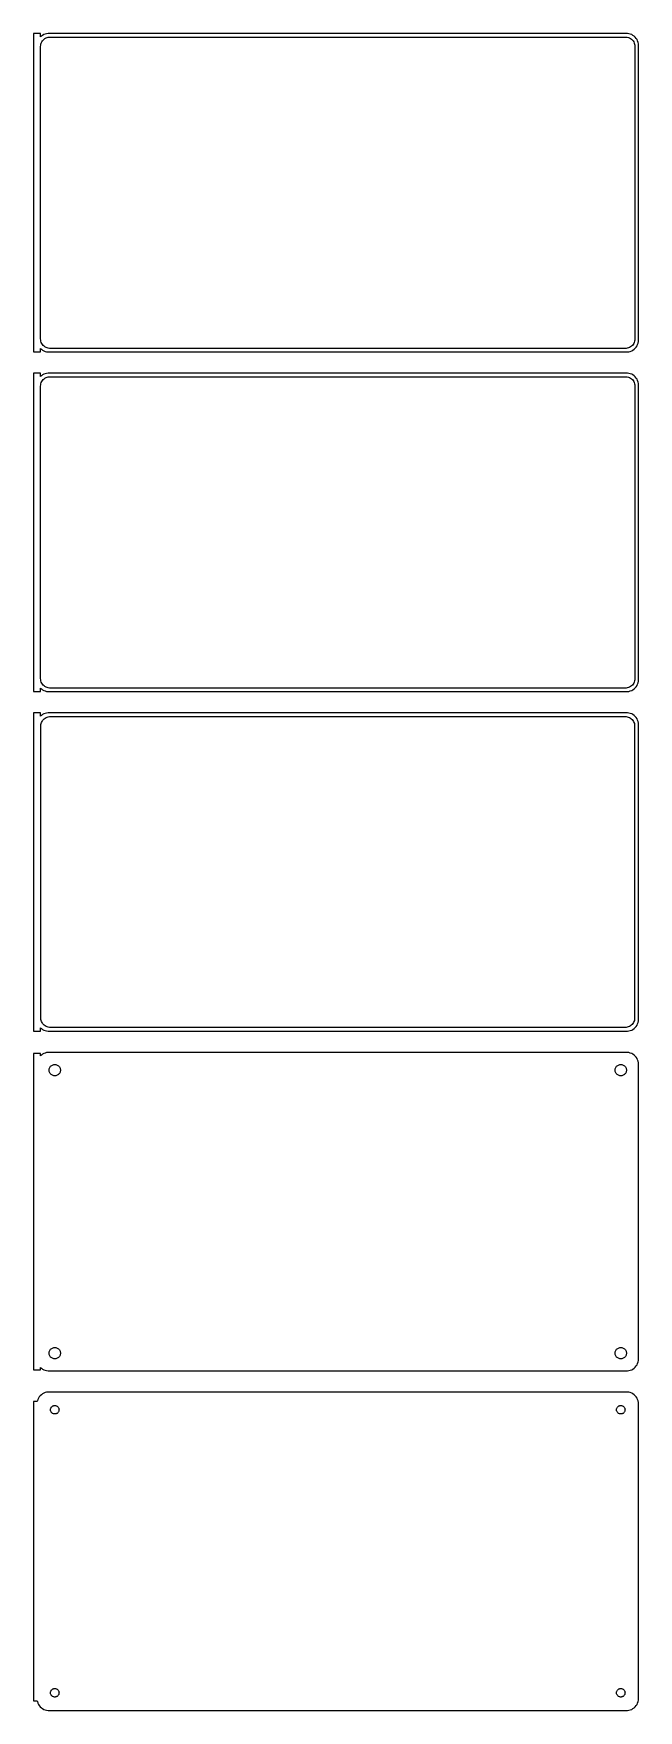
# Model space of a CAD drawing. Header units: metres. Extents: x -129 to 128, y 509 to 1219.
import ezdxf

# ---------------------------------------------------------------- set-up
doc = ezdxf.new("R2010")
doc.units = ezdxf.units.M

msp = doc.modelspace()

# ---------------------------------------------------------------- linework, layer by layer
for p, q in [((-126, 1219.49), (-129, 1219.49)), ((-129, 1219.49), (-129, 1084.51)), ((-126, 1218.06), (-126, 1219.49)), ((-125.687, 1218.35), (-126, 1218.06)), ((-125.719, 1215.47), (-125.505, 1215.93)), ((-125.179, 1218.72), (-125.687, 1218.35)), ((-125.505, 1215.93), (-125.236, 1216.35)), ((-125.236, 1216.35), (-124.916, 1216.74)), ((-124.629, 1219.02), (-125.179, 1218.72)), ((-124.916, 1216.74), (-124.55, 1217.08)), ((-124.045, 1219.26), (-124.629, 1219.02)), ((-124.55, 1217.08), (-124.143, 1217.38)), ((-124.143, 1217.38), (-123.703, 1217.62)), ((-123.437, 1219.41), (-124.045, 1219.26)), ((-123.703, 1217.62), (-123.236, 1217.8)), ((-122.814, 1219.49), (-123.437, 1219.41)), ((-123.236, 1217.8), (-122.75, 1217.93)), ((122.814, 1219.49), (-122.814, 1219.49)), ((-122.75, 1217.93), (-122.251, 1217.99)), ((-122.251, 1217.99), (122.251, 1217.99)), ((122.251, 1217.99), (122.75, 1217.93)), ((122.75, 1217.93), (123.236, 1217.8)), ((123.437, 1219.41), (122.814, 1219.49)), ((123.236, 1217.8), (123.703, 1217.62)), ((124.045, 1219.26), (123.437, 1219.41)), ((123.703, 1217.62), (124.143, 1217.38)), ((124.629, 1219.02), (124.045, 1219.26)), ((124.143, 1217.38), (124.55, 1217.08)), ((124.55, 1217.08), (124.916, 1216.74)), ((125.179, 1218.72), (124.629, 1219.02)), ((124.916, 1216.74), (125.236, 1216.35)), ((125.687, 1218.35), (125.179, 1218.72)), ((125.236, 1216.35), (125.505, 1215.93)), ((125.505, 1215.93), (125.719, 1215.47)), ((126.145, 1217.92), (125.687, 1218.35)), ((126.545, 1217.44), (126.145, 1217.92)), ((126.882, 1216.91), (126.545, 1217.44)), ((127.149, 1216.34), (126.882, 1216.91)), ((127.343, 1215.74), (127.149, 1216.34)), ((-126, 1214), (-125.968, 1214.5)), ((-126, 1090), (-126, 1214)), ((-125.968, 1214.5), (-125.874, 1214.99)), ((-125.874, 1214.99), (-125.719, 1215.47)), ((125.719, 1215.47), (125.874, 1214.99)), ((125.874, 1214.99), (125.968, 1214.5)), ((125.968, 1214.5), (126, 1214)), ((126, 1214), (126, 1090)), ((127.461, 1215.13), (127.343, 1215.74)), ((127.5, 1214.5), (127.461, 1215.13)), ((127.5, 1089.5), (127.5, 1214.5)), ((-125.968, 1089.5), (-126, 1090)), ((-125.874, 1089.01), (-125.968, 1089.5)), ((-125.719, 1088.53), (-125.874, 1089.01)), ((-125.505, 1088.07), (-125.719, 1088.53)), ((-125.236, 1087.65), (-125.505, 1088.07)), ((125.505, 1088.07), (125.236, 1087.65)), ((125.719, 1088.53), (125.505, 1088.07)), ((125.874, 1089.01), (125.719, 1088.53)), ((125.968, 1089.5), (125.874, 1089.01)), ((126, 1090), (125.968, 1089.5)), ((127.149, 1087.66), (127.343, 1088.26)), ((127.343, 1088.26), (127.461, 1088.87)), ((127.461, 1088.87), (127.5, 1089.5)), ((-129, 1084.51), (-126, 1084.51)), ((-126, 1085.94), (-125.687, 1085.65)), ((-126, 1084.51), (-126, 1085.94)), ((-125.687, 1085.65), (-125.179, 1085.28)), ((-124.916, 1087.26), (-125.236, 1087.65)), ((-125.179, 1085.28), (-124.629, 1084.98)), ((-124.55, 1086.92), (-124.916, 1087.26)), ((-124.629, 1084.98), (-124.045, 1084.74)), ((-124.143, 1086.62), (-124.55, 1086.92)), ((-123.703, 1086.38), (-124.143, 1086.62)), ((-124.045, 1084.74), (-123.437, 1084.59)), ((-123.236, 1086.2), (-123.703, 1086.38)), ((-123.437, 1084.59), (-122.814, 1084.51)), ((-122.75, 1086.07), (-123.236, 1086.2)), ((-122.814, 1084.51), (122.814, 1084.51)), ((-122.251, 1086.01), (-122.75, 1086.07)), ((122.251, 1086.01), (-122.251, 1086.01)), ((122.75, 1086.07), (122.251, 1086.01)), ((123.236, 1086.2), (122.75, 1086.07)), ((122.814, 1084.51), (123.437, 1084.59)), ((123.703, 1086.38), (123.236, 1086.2)), ((123.437, 1084.59), (124.045, 1084.74)), ((124.143, 1086.62), (123.703, 1086.38)), ((124.045, 1084.74), (124.629, 1084.98)), ((124.55, 1086.92), (124.143, 1086.62)), ((124.916, 1087.26), (124.55, 1086.92)), ((124.629, 1084.98), (125.179, 1085.28)), ((125.236, 1087.65), (124.916, 1087.26)), ((125.179, 1085.28), (125.687, 1085.65)), ((125.687, 1085.65), (126.145, 1086.08)), ((126.145, 1086.08), (126.545, 1086.56)), ((126.545, 1086.56), (126.882, 1087.09)), ((126.882, 1087.09), (127.149, 1087.66)), ((-126, 1075.49), (-129, 1075.49)), ((-129, 1075.49), (-129, 940.51)), ((-126, 1074.06), (-126, 1075.49)), ((-125.687, 1074.35), (-126, 1074.06)), ((-125.179, 1074.72), (-125.687, 1074.35)), ((-124.629, 1075.02), (-125.179, 1074.72)), ((-124.045, 1075.26), (-124.629, 1075.02)), ((-124.143, 1073.38), (-123.703, 1073.62)), ((-123.437, 1075.41), (-124.045, 1075.26)), ((-123.703, 1073.62), (-123.236, 1073.8)), ((-122.814, 1075.49), (-123.437, 1075.41)), ((-123.236, 1073.8), (-122.75, 1073.93)), ((122.814, 1075.49), (-122.814, 1075.49)), ((-122.75, 1073.93), (-122.251, 1073.99)), ((-122.251, 1073.99), (122.251, 1073.99)), ((122.251, 1073.99), (122.75, 1073.93)), ((122.75, 1073.93), (123.236, 1073.8)), ((123.437, 1075.41), (122.814, 1075.49)), ((123.236, 1073.8), (123.703, 1073.62)), ((124.045, 1075.26), (123.437, 1075.41)), ((123.703, 1073.62), (124.143, 1073.38)), ((124.629, 1075.02), (124.045, 1075.26)), ((125.179, 1074.72), (124.629, 1075.02)), ((125.687, 1074.35), (125.179, 1074.72)), ((126.145, 1073.92), (125.687, 1074.35)), ((126.545, 1073.44), (126.145, 1073.92)), ((-126, 1070), (-125.968, 1070.5)), ((-126, 946), (-126, 1070)), ((-125.968, 1070.5), (-125.874, 1070.99)), ((-125.874, 1070.99), (-125.719, 1071.47)), ((-125.719, 1071.47), (-125.505, 1071.93)), ((-125.505, 1071.93), (-125.236, 1072.35)), ((-125.236, 1072.35), (-124.916, 1072.74)), ((-124.916, 1072.74), (-124.55, 1073.08)), ((-124.55, 1073.08), (-124.143, 1073.38)), ((124.143, 1073.38), (124.55, 1073.08)), ((124.55, 1073.08), (124.916, 1072.74)), ((124.916, 1072.74), (125.236, 1072.35)), ((125.236, 1072.35), (125.505, 1071.93)), ((125.505, 1071.93), (125.719, 1071.47)), ((125.719, 1071.47), (125.874, 1070.99)), ((125.874, 1070.99), (125.968, 1070.5)), ((125.968, 1070.5), (126, 1070)), ((126, 1070), (126, 946)), ((126.882, 1072.91), (126.545, 1073.44)), ((127.149, 1072.34), (126.882, 1072.91)), ((127.343, 1071.74), (127.149, 1072.34)), ((127.461, 1071.13), (127.343, 1071.74)), ((127.5, 1070.5), (127.461, 1071.13)), ((127.5, 945.5), (127.5, 1070.5)), ((-125.968, 945.499), (-126, 946)), ((126, 946), (125.968, 945.499)), ((-129, 940.51), (-126, 940.51)), ((-126, 941.941), (-125.687, 941.647)), ((-126, 940.51), (-126, 941.941)), ((-125.874, 945.005), (-125.968, 945.499)), ((-125.719, 944.528), (-125.874, 945.005)), ((-125.505, 944.073), (-125.719, 944.528)), ((-125.687, 941.647), (-125.179, 941.278)), ((-125.236, 943.649), (-125.505, 944.073)), ((-124.916, 943.262), (-125.236, 943.649)), ((-125.179, 941.278), (-124.629, 940.976)), ((-124.55, 942.918), (-124.916, 943.262)), ((-124.629, 940.976), (-124.045, 940.745)), ((-124.143, 942.623), (-124.55, 942.918)), ((-123.703, 942.381), (-124.143, 942.623)), ((-124.045, 940.745), (-123.437, 940.589)), ((-123.236, 942.196), (-123.703, 942.381)), ((-123.437, 940.589), (-122.814, 940.51)), ((-122.75, 942.071), (-123.236, 942.196)), ((-122.814, 940.51), (122.814, 940.51)), ((-122.251, 942.008), (-122.75, 942.071)), ((122.251, 942.008), (-122.251, 942.008)), ((122.75, 942.071), (122.251, 942.008)), ((123.236, 942.196), (122.75, 942.071)), ((122.814, 940.51), (123.437, 940.589)), ((123.703, 942.381), (123.236, 942.196)), ((123.437, 940.589), (124.045, 940.745)), ((124.143, 942.623), (123.703, 942.381)), ((124.045, 940.745), (124.629, 940.976)), ((124.55, 942.918), (124.143, 942.623)), ((124.916, 943.262), (124.55, 942.918)), ((124.629, 940.976), (125.179, 941.278)), ((125.236, 943.649), (124.916, 943.262)), ((125.179, 941.278), (125.687, 941.647)), ((125.505, 944.073), (125.236, 943.649)), ((125.719, 944.528), (125.505, 944.073)), ((125.687, 941.647), (126.145, 942.077)), ((125.874, 945.005), (125.719, 944.528)), ((125.968, 945.499), (125.874, 945.005)), ((126.145, 942.077), (126.545, 942.561)), ((126.545, 942.561), (126.882, 943.091)), ((126.882, 943.091), (127.149, 943.659)), ((127.149, 943.659), (127.343, 944.257)), ((127.343, 944.257), (127.461, 944.873)), ((127.461, 944.873), (127.5, 945.5)), ((-126, 931.49), (-129, 931.49)), ((-129, 931.49), (-129, 796.51)), ((-126, 930.059), (-126, 931.49)), ((-123.437, 931.411), (-124.045, 931.255)), ((-122.814, 931.49), (-123.437, 931.411)), ((122.814, 931.49), (-122.814, 931.49)), ((123.437, 931.411), (122.814, 931.49)), ((124.045, 931.255), (123.437, 931.411)), ((-125.687, 930.353), (-126, 930.059)), ((-125.873, 926), (-125.842, 926.485)), ((-125.873, 802), (-125.873, 926)), ((-125.842, 926.485), (-125.751, 926.963)), ((-125.751, 926.963), (-125.601, 927.426)), ((-125.179, 930.722), (-125.687, 930.353)), ((-125.601, 927.426), (-125.394, 927.866)), ((-125.394, 927.866), (-125.133, 928.276)), ((-124.629, 931.024), (-125.179, 930.722)), ((-125.133, 928.276), (-124.823, 928.651)), ((-124.823, 928.651), (-124.469, 928.984)), ((-124.045, 931.255), (-124.629, 931.024)), ((-124.469, 928.984), (-124.075, 929.27)), ((-124.075, 929.27), (-123.649, 929.504)), ((-123.649, 929.504), (-123.197, 929.683)), ((-123.197, 929.683), (-122.726, 929.804)), ((-122.726, 929.804), (-122.243, 929.865)), ((-122.243, 929.865), (122.243, 929.865)), ((122.243, 929.865), (122.726, 929.804)), ((122.726, 929.804), (123.197, 929.683)), ((123.197, 929.683), (123.649, 929.504)), ((123.649, 929.504), (124.075, 929.27)), ((124.629, 931.024), (124.045, 931.255)), ((124.075, 929.27), (124.469, 928.984)), ((124.469, 928.984), (124.823, 928.651)), ((125.179, 930.722), (124.629, 931.024)), ((124.823, 928.651), (125.133, 928.276)), ((125.133, 928.276), (125.394, 927.866)), ((125.687, 930.353), (125.179, 930.722)), ((125.394, 927.866), (125.601, 927.426)), ((125.601, 927.426), (125.751, 926.963)), ((126.145, 929.923), (125.687, 930.353)), ((125.751, 926.963), (125.842, 926.485)), ((125.842, 926.485), (125.873, 926)), ((125.873, 926), (125.873, 802)), ((126.545, 929.439), (126.145, 929.923)), ((126.882, 928.909), (126.545, 929.439)), ((127.149, 928.341), (126.882, 928.909)), ((127.343, 927.743), (127.149, 928.341)), ((127.461, 927.127), (127.343, 927.743)), ((127.5, 926.5), (127.461, 927.127)), ((127.5, 801.5), (127.5, 926.5)), ((-129, 796.51), (-126, 796.51)), ((-126, 797.941), (-125.687, 797.647)), ((-126, 796.51), (-126, 797.941)), ((-125.842, 801.515), (-125.873, 802)), ((-125.751, 801.037), (-125.842, 801.515)), ((-125.601, 800.574), (-125.751, 801.037)), ((-125.687, 797.647), (-125.179, 797.278)), ((-125.394, 800.134), (-125.601, 800.574)), ((-125.133, 799.724), (-125.394, 800.134)), ((-125.179, 797.278), (-124.629, 796.976)), ((-124.823, 799.349), (-125.133, 799.724)), ((-124.469, 799.016), (-124.823, 799.349)), ((-124.629, 796.976), (-124.045, 796.745)), ((-124.075, 798.73), (-124.469, 799.016)), ((-123.649, 798.496), (-124.075, 798.73)), ((-124.045, 796.745), (-123.437, 796.589)), ((-123.197, 798.317), (-123.649, 798.496)), ((-123.437, 796.589), (-122.814, 796.51)), ((-122.726, 798.196), (-123.197, 798.317)), ((-122.814, 796.51), (122.814, 796.51)), ((-122.243, 798.135), (-122.726, 798.196)), ((122.243, 798.135), (-122.243, 798.135)), ((122.726, 798.196), (122.243, 798.135)), ((123.197, 798.317), (122.726, 798.196)), ((122.814, 796.51), (123.437, 796.589)), ((123.649, 798.496), (123.197, 798.317)), ((123.437, 796.589), (124.045, 796.745)), ((124.075, 798.73), (123.649, 798.496)), ((124.045, 796.745), (124.629, 796.976)), ((124.469, 799.016), (124.075, 798.73)), ((124.823, 799.349), (124.469, 799.016)), ((124.629, 796.976), (125.179, 797.278)), ((125.133, 799.724), (124.823, 799.349)), ((125.394, 800.134), (125.133, 799.724)), ((125.179, 797.278), (125.687, 797.647)), ((125.601, 800.574), (125.394, 800.134)), ((125.751, 801.037), (125.601, 800.574)), ((125.687, 797.647), (126.145, 798.077)), ((125.842, 801.515), (125.751, 801.037)), ((125.873, 802), (125.842, 801.515)), ((126.145, 798.077), (126.545, 798.561)), ((126.545, 798.561), (126.882, 799.091)), ((126.882, 799.091), (127.149, 799.659)), ((127.149, 799.659), (127.343, 800.257)), ((127.343, 800.257), (127.461, 800.873)), ((127.461, 800.873), (127.5, 801.5)), ((-126, 787.115), (-129, 787.115)), ((-129, 787.115), (-129, 652.885)), ((-126, 786.059), (-126, 787.115)), ((-125.687, 786.353), (-126, 786.059)), ((-125.179, 786.722), (-125.687, 786.353)), ((-124.629, 787.024), (-125.179, 786.722)), ((-124.045, 787.255), (-124.629, 787.024)), ((-123.437, 787.411), (-124.045, 787.255)), ((-122.814, 787.49), (-123.437, 787.411)), ((122.814, 787.49), (-122.814, 787.49)), ((-121.286, 782.026), (-121.022, 782.172)), ((-121.022, 782.172), (-120.742, 782.283)), ((-120.742, 782.283), (-120.45, 782.357)), ((-120.45, 782.357), (-120.151, 782.395)), ((-120.151, 782.395), (-119.849, 782.395)), ((-119.849, 782.395), (-119.55, 782.357)), ((-119.55, 782.357), (-119.258, 782.283)), ((-119.258, 782.283), (-118.978, 782.172)), ((-118.978, 782.172), (-118.714, 782.026)), ((118.714, 782.026), (118.978, 782.172)), ((118.978, 782.172), (119.258, 782.283)), ((119.258, 782.283), (119.55, 782.357)), ((119.55, 782.357), (119.849, 782.395)), ((119.849, 782.395), (120.151, 782.395)), ((120.151, 782.395), (120.45, 782.357)), ((120.45, 782.357), (120.742, 782.283)), ((120.742, 782.283), (121.022, 782.172)), ((121.022, 782.172), (121.286, 782.026)), ((123.437, 787.411), (122.814, 787.49)), ((124.045, 787.255), (123.437, 787.411)), ((124.629, 787.024), (124.045, 787.255)), ((125.179, 786.722), (124.629, 787.024)), ((125.687, 786.353), (125.179, 786.722)), ((126.145, 785.923), (125.687, 786.353)), ((126.545, 785.439), (126.145, 785.923)), ((126.882, 784.909), (126.545, 785.439)), ((127.149, 784.341), (126.882, 784.909)), ((127.343, 783.743), (127.149, 784.341)), ((127.461, 783.127), (127.343, 783.743)), ((127.5, 782.5), (127.461, 783.127)), ((127.5, 657.5), (127.5, 782.5)), ((-122.4, 780), (-122.381, 780.301)), ((-122.381, 779.699), (-122.4, 780)), ((-122.381, 780.301), (-122.325, 780.597)), ((-122.325, 779.403), (-122.381, 779.699)), ((-122.325, 780.597), (-122.231, 780.883)), ((-122.231, 779.117), (-122.325, 779.403)), ((-122.231, 780.883), (-122.103, 781.156)), ((-122.103, 778.844), (-122.231, 779.117)), ((-122.103, 781.156), (-121.942, 781.411)), ((-121.942, 778.589), (-122.103, 778.844)), ((-121.942, 781.411), (-121.75, 781.643)), ((-121.75, 778.357), (-121.942, 778.589)), ((-121.75, 781.643), (-121.53, 781.849)), ((-121.53, 778.151), (-121.75, 778.357)), ((-121.53, 781.849), (-121.286, 782.026)), ((-121.286, 777.974), (-121.53, 778.151)), ((-121.022, 777.828), (-121.286, 777.974)), ((-120.742, 777.717), (-121.022, 777.828)), ((-120.45, 777.643), (-120.742, 777.717)), ((-120.151, 777.605), (-120.45, 777.643)), ((-119.849, 777.605), (-120.151, 777.605)), ((-119.55, 777.643), (-119.849, 777.605)), ((-119.258, 777.717), (-119.55, 777.643)), ((-118.978, 777.828), (-119.258, 777.717)), ((-118.714, 777.974), (-118.978, 777.828)), ((-118.714, 782.026), (-118.47, 781.849)), ((-118.47, 778.151), (-118.714, 777.974)), ((-118.47, 781.849), (-118.25, 781.643)), ((-118.25, 778.357), (-118.47, 778.151)), ((-118.25, 781.643), (-118.058, 781.411)), ((-118.058, 778.589), (-118.25, 778.357)), ((-118.058, 781.411), (-117.897, 781.156)), ((-117.897, 778.844), (-118.058, 778.589)), ((-117.897, 781.156), (-117.769, 780.883)), ((-117.769, 779.117), (-117.897, 778.844)), ((-117.769, 780.883), (-117.675, 780.597)), ((-117.675, 779.403), (-117.769, 779.117)), ((-117.675, 780.597), (-117.619, 780.301)), ((-117.619, 779.699), (-117.675, 779.403)), ((-117.619, 780.301), (-117.6, 780)), ((-117.6, 780), (-117.619, 779.699)), ((117.6, 780), (117.619, 780.301)), ((117.619, 779.699), (117.6, 780)), ((117.619, 780.301), (117.675, 780.597)), ((117.675, 779.403), (117.619, 779.699)), ((117.675, 780.597), (117.769, 780.883)), ((117.769, 779.117), (117.675, 779.403)), ((117.769, 780.883), (117.897, 781.156)), ((117.897, 778.844), (117.769, 779.117)), ((117.897, 781.156), (118.058, 781.411)), ((118.058, 778.589), (117.897, 778.844)), ((118.058, 781.411), (118.25, 781.643)), ((118.25, 778.357), (118.058, 778.589)), ((118.25, 781.643), (118.47, 781.849)), ((118.47, 778.151), (118.25, 778.357)), ((118.47, 781.849), (118.714, 782.026)), ((118.714, 777.974), (118.47, 778.151)), ((118.978, 777.828), (118.714, 777.974)), ((119.258, 777.717), (118.978, 777.828)), ((119.55, 777.643), (119.258, 777.717)), ((119.849, 777.605), (119.55, 777.643)), ((120.151, 777.605), (119.849, 777.605)), ((120.45, 777.643), (120.151, 777.605)), ((120.742, 777.717), (120.45, 777.643)), ((121.022, 777.828), (120.742, 777.717)), ((121.286, 777.974), (121.022, 777.828)), ((121.286, 782.026), (121.53, 781.849)), ((121.53, 778.151), (121.286, 777.974)), ((121.53, 781.849), (121.75, 781.643)), ((121.75, 778.357), (121.53, 778.151)), ((121.75, 781.643), (121.942, 781.411)), ((121.942, 778.589), (121.75, 778.357)), ((121.942, 781.411), (122.103, 781.156)), ((122.103, 778.844), (121.942, 778.589)), ((122.103, 781.156), (122.231, 780.883)), ((122.231, 779.117), (122.103, 778.844)), ((122.231, 780.883), (122.325, 780.597)), ((122.325, 779.403), (122.231, 779.117)), ((122.325, 780.597), (122.381, 780.301)), ((122.381, 779.699), (122.325, 779.403)), ((122.381, 780.301), (122.4, 780)), ((122.4, 780), (122.381, 779.699)), ((-122.103, 661.156), (-121.942, 661.411)), ((-121.942, 661.411), (-121.75, 661.643)), ((-121.75, 661.643), (-121.53, 661.849)), ((-121.53, 661.849), (-121.286, 662.026)), ((-121.286, 662.026), (-121.022, 662.172)), ((-121.022, 662.172), (-120.742, 662.283)), ((-120.742, 662.283), (-120.45, 662.357)), ((-120.45, 662.357), (-120.151, 662.395)), ((-120.151, 662.395), (-119.849, 662.395)), ((-119.849, 662.395), (-119.55, 662.357)), ((-119.55, 662.357), (-119.258, 662.283)), ((-119.258, 662.283), (-118.978, 662.172)), ((-118.978, 662.172), (-118.714, 662.026)), ((-118.714, 662.026), (-118.47, 661.849)), ((-118.47, 661.849), (-118.25, 661.643)), ((-118.25, 661.643), (-118.058, 661.411)), ((-118.058, 661.411), (-117.897, 661.156)), ((117.897, 661.156), (118.058, 661.411)), ((118.058, 661.411), (118.25, 661.643)), ((118.25, 661.643), (118.47, 661.849)), ((118.47, 661.849), (118.714, 662.026)), ((118.714, 662.026), (118.978, 662.172)), ((118.978, 662.172), (119.258, 662.283)), ((119.258, 662.283), (119.55, 662.357)), ((119.55, 662.357), (119.849, 662.395)), ((119.849, 662.395), (120.151, 662.395)), ((120.151, 662.395), (120.45, 662.357)), ((120.45, 662.357), (120.742, 662.283)), ((120.742, 662.283), (121.022, 662.172)), ((121.022, 662.172), (121.286, 662.026)), ((121.286, 662.026), (121.53, 661.849)), ((121.53, 661.849), (121.75, 661.643)), ((121.75, 661.643), (121.942, 661.411)), ((121.942, 661.411), (122.103, 661.156)), ((-122.4, 660), (-122.381, 660.301)), ((-122.381, 659.699), (-122.4, 660)), ((-122.381, 660.301), (-122.325, 660.597)), ((-122.325, 659.403), (-122.381, 659.699)), ((-122.325, 660.597), (-122.231, 660.883)), ((-122.231, 659.117), (-122.325, 659.403)), ((-122.231, 660.883), (-122.103, 661.156)), ((-122.103, 658.844), (-122.231, 659.117)), ((-121.942, 658.589), (-122.103, 658.844)), ((-121.75, 658.357), (-121.942, 658.589)), ((-121.53, 658.151), (-121.75, 658.357)), ((-121.286, 657.974), (-121.53, 658.151)), ((-121.022, 657.828), (-121.286, 657.974)), ((-120.742, 657.717), (-121.022, 657.828)), ((-120.45, 657.643), (-120.742, 657.717)), ((-120.151, 657.605), (-120.45, 657.643)), ((-119.849, 657.605), (-120.151, 657.605)), ((-119.55, 657.643), (-119.849, 657.605)), ((-119.258, 657.717), (-119.55, 657.643)), ((-118.978, 657.828), (-119.258, 657.717)), ((-118.714, 657.974), (-118.978, 657.828)), ((-118.47, 658.151), (-118.714, 657.974)), ((-118.25, 658.357), (-118.47, 658.151)), ((-118.058, 658.589), (-118.25, 658.357)), ((-117.897, 658.844), (-118.058, 658.589)), ((-117.897, 661.156), (-117.769, 660.883)), ((-117.769, 659.117), (-117.897, 658.844)), ((-117.769, 660.883), (-117.675, 660.597)), ((-117.675, 659.403), (-117.769, 659.117)), ((-117.675, 660.597), (-117.619, 660.301)), ((-117.619, 659.699), (-117.675, 659.403)), ((-117.619, 660.301), (-117.6, 660)), ((-117.6, 660), (-117.619, 659.699)), ((117.6, 660), (117.619, 660.301)), ((117.619, 659.699), (117.6, 660)), ((117.619, 660.301), (117.675, 660.597)), ((117.675, 659.403), (117.619, 659.699)), ((117.675, 660.597), (117.769, 660.883)), ((117.769, 659.117), (117.675, 659.403)), ((117.769, 660.883), (117.897, 661.156)), ((117.897, 658.844), (117.769, 659.117)), ((118.058, 658.589), (117.897, 658.844)), ((118.25, 658.357), (118.058, 658.589)), ((118.47, 658.151), (118.25, 658.357)), ((118.714, 657.974), (118.47, 658.151)), ((118.978, 657.828), (118.714, 657.974)), ((119.258, 657.717), (118.978, 657.828)), ((119.55, 657.643), (119.258, 657.717)), ((119.849, 657.605), (119.55, 657.643)), ((120.151, 657.605), (119.849, 657.605)), ((120.45, 657.643), (120.151, 657.605)), ((120.742, 657.717), (120.45, 657.643)), ((121.022, 657.828), (120.742, 657.717)), ((121.286, 657.974), (121.022, 657.828)), ((121.53, 658.151), (121.286, 657.974)), ((121.75, 658.357), (121.53, 658.151)), ((121.942, 658.589), (121.75, 658.357)), ((122.103, 658.844), (121.942, 658.589)), ((122.103, 661.156), (122.231, 660.883)), ((122.231, 659.117), (122.103, 658.844)), ((122.231, 660.883), (122.325, 660.597)), ((122.325, 659.403), (122.231, 659.117)), ((122.325, 660.597), (122.381, 660.301)), ((122.381, 659.699), (122.325, 659.403)), ((122.381, 660.301), (122.4, 660)), ((122.4, 660), (122.381, 659.699)), ((126.145, 654.077), (126.545, 654.561)), ((126.545, 654.561), (126.882, 655.091)), ((126.882, 655.091), (127.149, 655.659)), ((127.149, 655.659), (127.343, 656.257)), ((127.343, 656.257), (127.461, 656.873)), ((127.461, 656.873), (127.5, 657.5)), ((-129, 652.885), (-126, 652.885)), ((-126, 652.885), (-126, 653.941)), ((-126, 653.941), (-125.687, 653.647)), ((-125.687, 653.647), (-125.179, 653.278)), ((-125.179, 653.278), (-124.629, 652.976)), ((-124.629, 652.976), (-124.045, 652.745)), ((-124.045, 652.745), (-123.437, 652.589)), ((-123.437, 652.589), (-122.814, 652.51)), ((-122.814, 652.51), (122.814, 652.51)), ((122.814, 652.51), (123.437, 652.589)), ((123.437, 652.589), (124.045, 652.745)), ((124.045, 652.745), (124.629, 652.976)), ((124.629, 652.976), (125.179, 653.278)), ((125.179, 653.278), (125.687, 653.647)), ((125.687, 653.647), (126.145, 654.077)), ((-127.149, 640.341), (-127.343, 639.743)), ((-126.882, 640.909), (-127.149, 640.341)), ((-126.545, 641.439), (-126.882, 640.909)), ((-126.145, 641.923), (-126.545, 641.439)), ((-125.687, 642.353), (-126.145, 641.923)), ((-125.179, 642.722), (-125.687, 642.353)), ((-124.629, 643.024), (-125.179, 642.722)), ((-124.045, 643.255), (-124.629, 643.024)), ((-123.437, 643.411), (-124.045, 643.255)), ((-122.814, 643.49), (-123.437, 643.411)), ((122.814, 643.49), (-122.814, 643.49)), ((123.437, 643.411), (122.814, 643.49)), ((124.045, 643.255), (123.437, 643.411)), ((124.629, 643.024), (124.045, 643.255)), ((125.179, 642.722), (124.629, 643.024)), ((125.687, 642.353), (125.179, 642.722)), ((126.145, 641.923), (125.687, 642.353)), ((126.545, 641.439), (126.145, 641.923)), ((126.882, 640.909), (126.545, 641.439)), ((127.149, 640.341), (126.882, 640.909)), ((127.343, 639.743), (127.149, 640.341)), ((-127.4, 639.444), (-129, 639.444)), ((-129, 639.444), (-129, 512.556)), ((-127.343, 639.743), (-127.4, 639.444)), ((-121.8, 636), (-121.786, 636.226)), ((-121.786, 635.774), (-121.8, 636)), ((-121.786, 636.226), (-121.743, 636.448)), ((-121.743, 635.552), (-121.786, 635.774)), ((-121.743, 636.448), (-121.674, 636.663)), ((-121.674, 635.337), (-121.743, 635.552)), ((-121.674, 636.663), (-121.577, 636.867)), ((-121.577, 635.133), (-121.674, 635.337)), ((-121.577, 636.867), (-121.456, 637.058)), ((-121.456, 634.942), (-121.577, 635.133)), ((-121.456, 637.058), (-121.312, 637.232)), ((-121.312, 634.768), (-121.456, 634.942)), ((-121.312, 637.232), (-121.147, 637.387)), ((-121.147, 634.613), (-121.312, 634.768)), ((-121.147, 637.387), (-120.964, 637.52)), ((-120.964, 634.48), (-121.147, 634.613)), ((-120.964, 637.52), (-120.766, 637.629)), ((-120.766, 634.371), (-120.964, 634.48)), ((-120.766, 637.629), (-120.556, 637.712)), ((-120.556, 634.288), (-120.766, 634.371)), ((-120.556, 637.712), (-120.337, 637.768)), ((-120.337, 634.232), (-120.556, 634.288)), ((-120.337, 637.768), (-120.113, 637.796)), ((-120.113, 634.204), (-120.337, 634.232)), ((-120.113, 637.796), (-119.887, 637.796)), ((-119.887, 634.204), (-120.113, 634.204)), ((-119.887, 637.796), (-119.663, 637.768)), ((-119.663, 634.232), (-119.887, 634.204)), ((-119.663, 637.768), (-119.444, 637.712)), ((-119.444, 634.288), (-119.663, 634.232)), ((-119.444, 637.712), (-119.234, 637.629)), ((-119.234, 634.371), (-119.444, 634.288)), ((-119.234, 637.629), (-119.036, 637.52)), ((-119.036, 634.48), (-119.234, 634.371)), ((-119.036, 637.52), (-118.853, 637.387)), ((-118.853, 634.613), (-119.036, 634.48)), ((-118.853, 637.387), (-118.688, 637.232)), ((-118.688, 634.768), (-118.853, 634.613)), ((-118.688, 637.232), (-118.544, 637.058)), ((-118.544, 634.942), (-118.688, 634.768)), ((-118.544, 637.058), (-118.423, 636.867)), ((-118.423, 635.133), (-118.544, 634.942)), ((-118.423, 636.867), (-118.326, 636.663)), ((-118.326, 635.337), (-118.423, 635.133)), ((-118.326, 636.663), (-118.257, 636.448)), ((-118.257, 635.552), (-118.326, 635.337)), ((-118.257, 636.448), (-118.214, 636.226)), ((-118.214, 635.774), (-118.257, 635.552)), ((-118.214, 636.226), (-118.2, 636)), ((-118.2, 636), (-118.214, 635.774)), ((118.2, 636), (118.214, 636.226)), ((118.214, 635.774), (118.2, 636)), ((118.214, 636.226), (118.257, 636.448)), ((118.257, 635.552), (118.214, 635.774)), ((118.257, 636.448), (118.326, 636.663)), ((118.326, 635.337), (118.257, 635.552)), ((118.326, 636.663), (118.423, 636.867)), ((118.423, 635.133), (118.326, 635.337)), ((118.423, 636.867), (118.544, 637.058)), ((118.544, 634.942), (118.423, 635.133)), ((118.544, 637.058), (118.688, 637.232)), ((118.688, 634.768), (118.544, 634.942)), ((118.688, 637.232), (118.853, 637.387)), ((118.853, 634.613), (118.688, 634.768)), ((118.853, 637.387), (119.036, 637.52)), ((119.036, 634.48), (118.853, 634.613)), ((119.036, 637.52), (119.234, 637.629)), ((119.234, 634.371), (119.036, 634.48)), ((119.234, 637.629), (119.444, 637.712)), ((119.444, 634.288), (119.234, 634.371)), ((119.444, 637.712), (119.663, 637.768)), ((119.663, 634.232), (119.444, 634.288)), ((119.663, 637.768), (119.887, 637.796)), ((119.887, 634.204), (119.663, 634.232)), ((119.887, 637.796), (120.113, 637.796)), ((120.113, 634.204), (119.887, 634.204)), ((120.113, 637.796), (120.337, 637.768)), ((120.337, 634.232), (120.113, 634.204)), ((120.337, 637.768), (120.556, 637.712)), ((120.556, 634.288), (120.337, 634.232)), ((120.556, 637.712), (120.766, 637.629)), ((120.766, 634.371), (120.556, 634.288)), ((120.766, 637.629), (120.964, 637.52)), ((120.964, 634.48), (120.766, 634.371)), ((120.964, 637.52), (121.147, 637.387)), ((121.147, 634.613), (120.964, 634.48)), ((121.147, 637.387), (121.312, 637.232)), ((121.312, 634.768), (121.147, 634.613)), ((121.312, 637.232), (121.456, 637.058)), ((121.456, 634.942), (121.312, 634.768)), ((121.456, 637.058), (121.577, 636.867)), ((121.577, 635.133), (121.456, 634.942)), ((121.577, 636.867), (121.674, 636.663)), ((121.674, 635.337), (121.577, 635.133)), ((121.674, 636.663), (121.743, 636.448)), ((121.743, 635.552), (121.674, 635.337)), ((121.743, 636.448), (121.786, 636.226)), ((121.786, 635.774), (121.743, 635.552)), ((121.786, 636.226), (121.8, 636)), ((121.8, 636), (121.786, 635.774)), ((127.461, 639.127), (127.343, 639.743)), ((127.5, 638.5), (127.461, 639.127)), ((127.5, 513.5), (127.5, 638.5)), ((-129, 512.556), (-127.4, 512.556)), ((-127.4, 512.556), (-127.343, 512.257)), ((-127.343, 512.257), (-127.149, 511.659)), ((-121.8, 516), (-121.786, 516.226)), ((-121.786, 515.774), (-121.8, 516)), ((-121.786, 516.226), (-121.743, 516.448)), ((-121.743, 515.552), (-121.786, 515.774)), ((-121.743, 516.448), (-121.674, 516.663)), ((-121.674, 515.337), (-121.743, 515.552)), ((-121.674, 516.663), (-121.577, 516.867)), ((-121.577, 515.133), (-121.674, 515.337)), ((-121.577, 516.867), (-121.456, 517.058)), ((-121.456, 514.942), (-121.577, 515.133)), ((-121.456, 517.058), (-121.312, 517.232)), ((-121.312, 514.768), (-121.456, 514.942)), ((-121.312, 517.232), (-121.147, 517.387)), ((-121.147, 514.613), (-121.312, 514.768)), ((-121.147, 517.387), (-120.964, 517.52)), ((-120.964, 514.48), (-121.147, 514.613)), ((-120.964, 517.52), (-120.766, 517.629)), ((-120.766, 514.371), (-120.964, 514.48)), ((-120.766, 517.629), (-120.556, 517.712)), ((-120.556, 514.288), (-120.766, 514.371)), ((-120.556, 517.712), (-120.337, 517.768)), ((-120.337, 514.232), (-120.556, 514.288)), ((-120.337, 517.768), (-120.113, 517.796)), ((-120.113, 514.204), (-120.337, 514.232)), ((-120.113, 517.796), (-119.887, 517.796)), ((-119.887, 514.204), (-120.113, 514.204)), ((-119.887, 517.796), (-119.663, 517.768)), ((-119.663, 514.232), (-119.887, 514.204)), ((-119.663, 517.768), (-119.444, 517.712)), ((-119.444, 514.288), (-119.663, 514.232)), ((-119.444, 517.712), (-119.234, 517.629)), ((-119.234, 514.371), (-119.444, 514.288)), ((-119.234, 517.629), (-119.036, 517.52)), ((-119.036, 514.48), (-119.234, 514.371)), ((-119.036, 517.52), (-118.853, 517.387)), ((-118.853, 514.613), (-119.036, 514.48)), ((-118.853, 517.387), (-118.688, 517.232)), ((-118.688, 514.768), (-118.853, 514.613)), ((-118.688, 517.232), (-118.544, 517.058)), ((-118.544, 514.942), (-118.688, 514.768)), ((-118.544, 517.058), (-118.423, 516.867)), ((-118.423, 515.133), (-118.544, 514.942)), ((-118.423, 516.867), (-118.326, 516.663)), ((-118.326, 515.337), (-118.423, 515.133)), ((-118.326, 516.663), (-118.257, 516.448)), ((-118.257, 515.552), (-118.326, 515.337)), ((-118.257, 516.448), (-118.214, 516.226)), ((-118.214, 515.774), (-118.257, 515.552)), ((-118.214, 516.226), (-118.2, 516)), ((-118.2, 516), (-118.214, 515.774)), ((118.2, 516), (118.214, 516.226)), ((118.214, 515.774), (118.2, 516)), ((118.214, 516.226), (118.257, 516.448)), ((118.257, 515.552), (118.214, 515.774)), ((118.257, 516.448), (118.326, 516.663)), ((118.326, 515.337), (118.257, 515.552)), ((118.326, 516.663), (118.423, 516.867)), ((118.423, 515.133), (118.326, 515.337)), ((118.423, 516.867), (118.544, 517.058)), ((118.544, 514.942), (118.423, 515.133)), ((118.544, 517.058), (118.688, 517.232)), ((118.688, 514.768), (118.544, 514.942)), ((118.688, 517.232), (118.853, 517.387)), ((118.853, 514.613), (118.688, 514.768)), ((118.853, 517.387), (119.036, 517.52)), ((119.036, 514.48), (118.853, 514.613)), ((119.036, 517.52), (119.234, 517.629)), ((119.234, 514.371), (119.036, 514.48)), ((119.234, 517.629), (119.444, 517.712)), ((119.444, 514.288), (119.234, 514.371)), ((119.444, 517.712), (119.663, 517.768)), ((119.663, 514.232), (119.444, 514.288)), ((119.663, 517.768), (119.887, 517.796)), ((119.887, 514.204), (119.663, 514.232)), ((119.887, 517.796), (120.113, 517.796)), ((120.113, 514.204), (119.887, 514.204)), ((120.113, 517.796), (120.337, 517.768)), ((120.337, 514.232), (120.113, 514.204)), ((120.337, 517.768), (120.556, 517.712)), ((120.556, 514.288), (120.337, 514.232)), ((120.556, 517.712), (120.766, 517.629)), ((120.766, 514.371), (120.556, 514.288)), ((120.766, 517.629), (120.964, 517.52)), ((120.964, 514.48), (120.766, 514.371)), ((120.964, 517.52), (121.147, 517.387)), ((121.147, 514.613), (120.964, 514.48)), ((121.147, 517.387), (121.312, 517.232)), ((121.312, 514.768), (121.147, 514.613)), ((121.312, 517.232), (121.456, 517.058)), ((121.456, 514.942), (121.312, 514.768)), ((121.456, 517.058), (121.577, 516.867)), ((121.577, 515.133), (121.456, 514.942)), ((121.577, 516.867), (121.674, 516.663)), ((121.674, 515.337), (121.577, 515.133)), ((121.674, 516.663), (121.743, 516.448)), ((121.743, 515.552), (121.674, 515.337)), ((121.743, 516.448), (121.786, 516.226)), ((121.786, 515.774), (121.743, 515.552)), ((121.786, 516.226), (121.8, 516)), ((121.8, 516), (121.786, 515.774)), ((127.149, 511.659), (127.343, 512.257)), ((127.343, 512.257), (127.461, 512.873)), ((127.461, 512.873), (127.5, 513.5)), ((-127.149, 511.659), (-126.882, 511.091)), ((-126.882, 511.091), (-126.545, 510.561)), ((-126.545, 510.561), (-126.145, 510.077)), ((-126.145, 510.077), (-125.687, 509.647)), ((-125.687, 509.647), (-125.179, 509.278)), ((-125.179, 509.278), (-124.629, 508.976)), ((-124.629, 508.976), (-124.045, 508.745)), ((-124.045, 508.745), (-123.437, 508.589)), ((-123.437, 508.589), (-122.814, 508.51)), ((-122.814, 508.51), (122.814, 508.51)), ((122.814, 508.51), (123.437, 508.589)), ((123.437, 508.589), (124.045, 508.745)), ((124.045, 508.745), (124.629, 508.976)), ((124.629, 508.976), (125.179, 509.278)), ((125.179, 509.278), (125.687, 509.647)), ((125.687, 509.647), (126.145, 510.077)), ((126.145, 510.077), (126.545, 510.561)), ((126.545, 510.561), (126.882, 511.091)), ((126.882, 511.091), (127.149, 511.659))]:
    msp.add_line(p, q)

doc.saveas('drawing.dxf')
